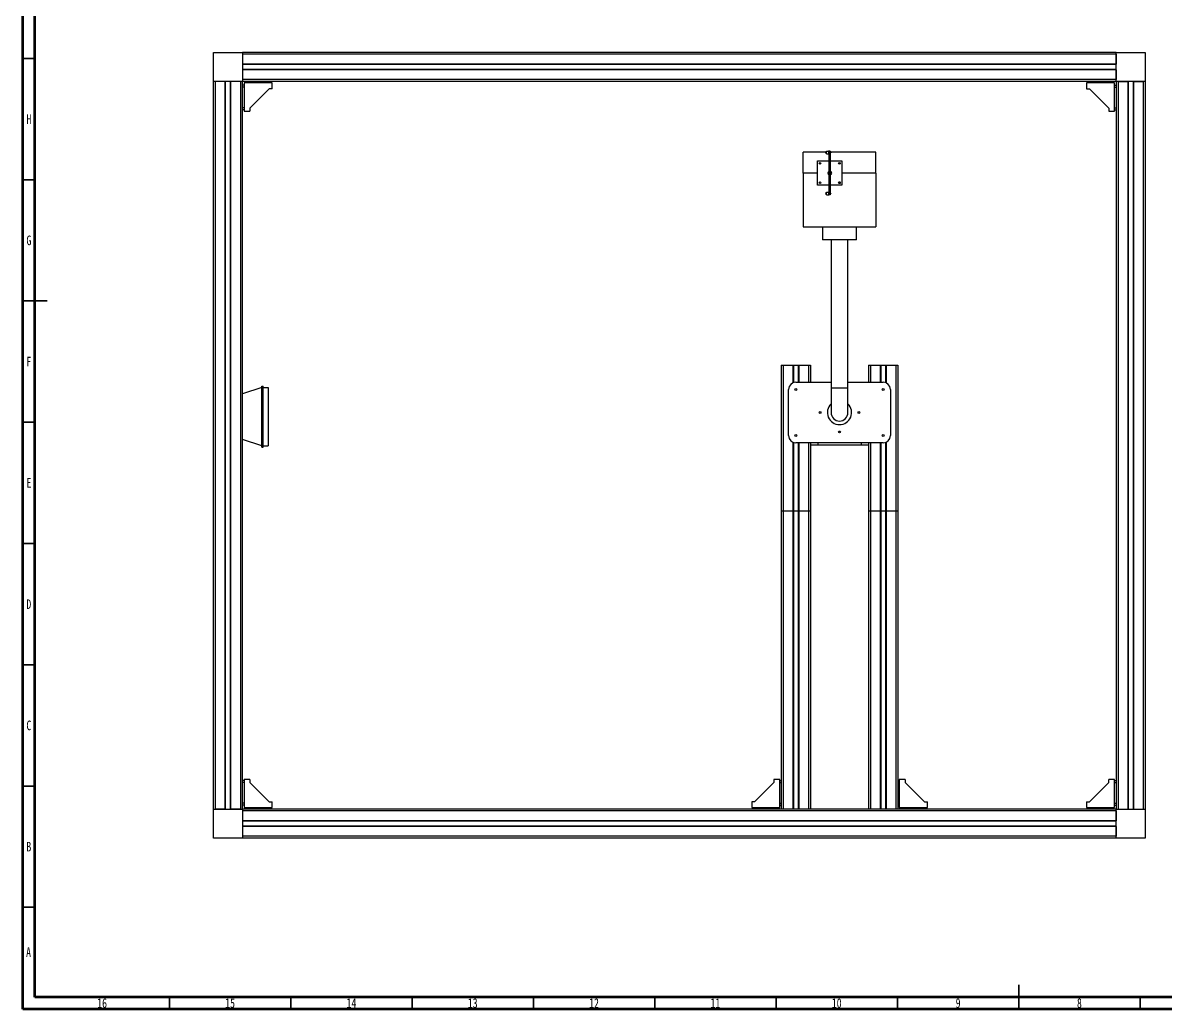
# Model space of a CAD drawing. Header units: millimetres. Extents: x 15 to 836, y 5 to 831.
# Drawn here: x 15 to 485.8, y 5 to 411.7 of the extents above; entities that cross this region are included whole.
import ezdxf

# ---------------------------------------------------------------- set-up
doc = ezdxf.new("R2010")
doc.units = ezdxf.units.MM
doc.styles.add('SLDTEXTSTYLE0', font='TXT', dxfattribs={"width": 0.75})

msp = doc.modelspace()

# ---------------------------------------------------------------- linework, layer by layer
at = {"color": 7, "linetype": 'Continuous', "lineweight": 70}
for p, q in [((15, 5), (15, 589)), ((20, 10), (20, 584)), ((831, 10), (20, 10)), ((836, 5), (15, 5))]:
    msp.add_line(p, q, dxfattribs=at)
at = {"color": 7, "linetype": 'Continuous', "lineweight": 35}
for p, q in [((20, 397), (15, 397)), ((20, 347), (15, 347)), ((15, 297), (25, 297)), ((20, 297), (15, 297)), ((20, 247), (15, 247)), ((20, 197), (15, 197)), ((20, 147), (15, 147)), ((20, 97), (15, 97)), ((20, 47), (15, 47)), ((425.5, 5), (425.5, 15)), ((75.5, 10), (75.5, 5)), ((125.5, 10), (125.5, 5)), ((175.5, 10), (175.5, 5)), ((225.5, 10), (225.5, 5)), ((275.5, 10), (275.5, 5)), ((325.5, 10), (325.5, 5)), ((375.5, 10), (375.5, 5)), ((425.5, 10), (425.5, 5)), ((475.5, 10), (475.5, 5))]:
    msp.add_line(p, q, dxfattribs=at)
at = {"color": 7, "linetype": 'Continuous', "lineweight": 25}
for p, q in [((93.58, 399.51), (105.58, 399.51)), ((93.58, 387.51), (93.58, 399.51)), ((105.58, 399.51), (105.58, 387.51)), ((465.58, 399.51), (105.58, 399.51)), ((465.58, 398.71), (105.58, 398.71)), ((105.58, 398.71), (105.58, 394.71)), ((465.58, 399.51), (477.58, 399.51)), ((465.58, 387.51), (465.58, 399.51)), ((465.58, 398.71), (465.58, 394.71)), ((477.58, 399.51), (477.58, 387.51)), ((465.58, 394.71), (105.58, 394.71)), ((465.58, 394.51), (105.58, 394.51)), ((465.58, 392.51), (105.58, 392.51)), ((465.58, 392.31), (105.58, 392.31)), ((105.58, 392.31), (105.58, 388.31)), ((465.58, 392.31), (465.58, 388.31)), ((105.58, 387.51), (93.58, 387.51)), ((93.58, 87.51), (93.58, 387.51)), ((94.38, 87.51), (94.38, 387.51)), ((98.38, 387.51), (94.38, 387.51)), ((98.38, 87.51), (98.38, 387.51)), ((98.58, 87.51), (98.58, 387.51)), ((100.58, 87.51), (100.58, 387.51)), ((100.78, 87.51), (100.78, 387.51)), ((104.78, 387.51), (100.78, 387.51)), ((104.78, 87.51), (104.78, 387.51)), ((465.58, 388.31), (105.58, 388.31)), ((105.58, 87.51), (105.58, 387.51)), ((465.58, 387.51), (105.58, 387.51)), ((106.18, 386.91), (106.18, 375.31)), ((117.78, 386.91), (106.18, 386.91)), ((107.16, 386.91), (107.16, 387.51)), ((107.96, 386.91), (107.96, 387.51)), ((116.51, 386.91), (116.51, 387.51)), ((117.31, 386.91), (117.31, 387.51)), ((117.78, 384.51), (117.78, 386.91)), ((464.98, 386.91), (453.38, 386.91)), ((453.38, 386.91), (453.38, 384.51)), ((453.86, 386.91), (453.86, 387.51)), ((454.66, 386.91), (454.66, 387.51)), ((463.21, 386.91), (463.21, 387.51)), ((464.01, 386.91), (464.01, 387.51)), ((464.98, 375.31), (464.98, 386.91)), ((477.58, 387.51), (465.58, 387.51)), ((465.58, 387.51), (465.58, 87.51)), ((466.38, 387.51), (466.38, 87.51)), ((466.38, 387.51), (470.38, 387.51)), ((470.38, 387.51), (470.38, 87.51)), ((470.58, 387.51), (470.58, 87.51)), ((472.58, 387.51), (472.58, 87.51)), ((472.78, 387.51), (472.78, 87.51)), ((472.78, 387.51), (476.78, 387.51)), ((476.78, 387.51), (476.78, 87.51)), ((477.58, 387.51), (477.58, 87.51)), ((106.18, 385.93), (105.58, 385.93)), ((106.18, 385.13), (105.58, 385.13)), ((116.58, 384.51), (108.58, 376.51)), ((117.78, 384.51), (116.58, 384.51)), ((453.38, 384.51), (454.58, 384.51)), ((454.58, 384.51), (462.58, 376.51)), ((464.98, 385.93), (465.58, 385.93)), ((464.98, 385.13), (465.58, 385.13)), ((106.18, 376.58), (105.58, 376.58)), ((106.18, 375.78), (105.58, 375.78)), ((106.18, 375.31), (108.58, 375.31)), ((108.58, 376.51), (108.58, 375.31)), ((462.58, 376.51), (462.58, 375.31)), ((462.58, 375.31), (464.98, 375.31)), ((464.98, 376.58), (465.58, 376.58)), ((464.98, 375.78), (465.58, 375.78)), ((336.58, 349.74), (336.58, 358.34)), ((345.87, 358.34), (336.58, 358.34)), ((347.1, 358.66), (346.24, 358.66)), ((346.24, 357.73), (346.24, 358.66)), ((347.16, 358.74), (347.1, 358.74)), ((347.1, 358.74), (347.1, 357.66)), ((347.76, 358.74), (347.16, 358.74)), ((347.16, 358.74), (347.16, 340.74)), ((347.76, 358.74), (347.76, 340.74)), ((366.58, 358.34), (347.76, 358.34)), ((347.96, 358.24), (347.76, 358.24)), ((347.76, 358.15), (347.96, 358.15)), ((347.96, 357.99), (347.76, 357.99)), ((347.76, 357.9), (347.96, 357.9)), ((347.96, 358.24), (347.96, 358.15)), ((347.96, 357.99), (347.96, 357.9)), ((366.58, 349.74), (366.58, 358.34)), ((342.56, 344.74), (342.56, 354.74)), ((342.56, 354.74), (347.16, 354.74)), ((346.24, 357.73), (347.1, 357.73)), ((347.1, 357.66), (347.16, 357.66)), ((347.76, 354.74), (352.56, 354.74)), ((352.56, 354.74), (352.56, 344.74)), ((342.56, 349.74), (336.58, 349.74)), ((336.58, 349.74), (336.58, 327.61)), ((366.58, 349.74), (352.56, 349.74)), ((366.58, 349.74), (366.58, 327.61)), ((347.16, 344.74), (342.56, 344.74)), ((352.56, 344.74), (347.76, 344.74)), ((351.83, 345.94), (351.3, 345.94)), ((347.1, 341.74), (346.24, 341.74)), ((346.24, 340.81), (346.24, 341.74)), ((346.24, 340.81), (347.1, 340.81)), ((347.16, 341.82), (347.1, 341.82)), ((347.1, 341.82), (347.1, 340.74)), ((347.1, 340.74), (347.16, 340.74)), ((347.76, 340.74), (347.16, 340.74)), ((347.96, 341.32), (347.76, 341.32)), ((347.76, 341.23), (347.96, 341.23)), ((347.96, 341.07), (347.76, 341.07)), ((347.76, 340.98), (347.96, 340.98)), ((347.96, 341.32), (347.96, 341.23)), ((347.96, 341.07), (347.96, 340.98)), ((336.58, 327.61), (366.58, 327.61)), ((344.58, 327.61), (344.58, 322.21)), ((358.58, 322.21), (358.58, 327.61)), ((358.58, 322.21), (344.58, 322.21)), ((348.08, 322.21), (348.08, 261.01)), ((355.08, 261.01), (355.08, 322.21)), ((327.58, 270.51), (327.58, 210.51)), ((327.58, 270.51), (328.38, 270.51)), ((328.38, 270.51), (328.38, 210.51)), ((328.38, 270.51), (332.38, 270.51)), ((332.38, 270.51), (332.38, 263.26)), ((332.38, 270.51), (332.58, 270.51)), ((332.58, 270.51), (332.58, 263.34)), ((332.58, 270.51), (334.58, 270.51)), ((334.58, 270.51), (334.58, 263.51)), ((334.58, 270.51), (334.78, 270.51)), ((334.78, 270.51), (334.78, 263.51)), ((334.78, 270.51), (338.78, 270.51)), ((338.78, 270.51), (339.58, 270.51)), ((338.78, 270.51), (338.78, 263.51)), ((339.58, 270.51), (339.58, 263.51)), ((363.58, 270.51), (363.58, 263.51)), ((363.58, 270.51), (364.38, 270.51)), ((364.38, 270.51), (368.38, 270.51)), ((364.38, 270.51), (364.38, 263.51)), ((368.38, 270.51), (368.38, 263.51)), ((368.38, 270.51), (368.58, 270.51)), ((368.58, 270.51), (368.58, 263.51)), ((368.58, 270.51), (370.58, 270.51)), ((370.58, 270.51), (370.58, 263.34)), ((370.58, 270.51), (370.78, 270.51)), ((370.78, 270.51), (370.78, 263.26)), ((370.78, 270.51), (374.78, 270.51)), ((374.78, 270.51), (374.78, 210.51)), ((374.78, 270.51), (375.58, 270.51)), ((375.58, 270.51), (375.58, 210.51)), ((113.5, 261.31), (105.58, 258.67)), ((113.5, 236.71), (113.5, 261.91)), ((113.5, 261.91), (114.1, 261.91)), ((114.1, 236.71), (114.1, 261.91)), ((114.1, 261.31), (116.1, 261.31)), ((116.1, 261.31), (116.1, 237.31)), ((330.58, 241.51), (330.58, 260.51)), ((333.58, 263.51), (348.08, 263.51)), ((348.08, 261.01), (348.08, 251.01)), ((355.08, 261.01), (348.08, 261.01)), ((355.08, 263.51), (369.58, 263.51)), ((355.08, 251.01), (355.08, 261.01)), ((372.58, 260.51), (372.58, 241.51)), ((113.5, 237.31), (105.58, 239.95)), ((113.5, 236.71), (114.1, 236.71)), ((114.1, 237.31), (116.1, 237.31)), ((332.38, 238.76), (332.38, 210.51)), ((332.58, 238.68), (332.58, 210.51)), ((369.58, 238.51), (333.58, 238.51)), ((334.58, 238.51), (334.58, 210.51)), ((334.78, 238.51), (334.78, 210.51)), ((338.78, 238.51), (338.78, 210.51)), ((339.58, 238.51), (339.58, 210.51)), ((342.58, 237.51), (339.58, 237.51)), ((342.58, 238.51), (342.58, 237.51)), ((360.58, 237.51), (342.58, 237.51)), ((360.58, 237.51), (360.58, 238.51)), ((363.58, 237.51), (360.58, 237.51)), ((363.58, 238.51), (363.58, 210.51)), ((364.38, 238.51), (364.38, 210.51)), ((368.38, 238.51), (368.38, 210.51)), ((368.58, 238.51), (368.58, 210.51)), ((370.58, 238.68), (370.58, 210.51)), ((370.78, 238.76), (370.78, 210.51)), ((327.58, 210.51), (328.38, 210.51)), ((327.58, 210.51), (327.58, 87.51)), ((328.38, 210.51), (332.38, 210.51)), ((328.38, 210.51), (328.38, 87.51)), ((332.38, 210.51), (332.58, 210.51)), ((332.38, 210.51), (332.38, 87.51)), ((332.58, 210.51), (334.58, 210.51)), ((332.58, 210.51), (332.58, 87.51)), ((334.58, 210.51), (334.78, 210.51)), ((334.58, 210.51), (334.58, 87.51)), ((334.78, 210.51), (338.78, 210.51)), ((334.78, 210.51), (334.78, 87.51)), ((338.78, 210.51), (339.58, 210.51)), ((338.78, 210.51), (338.78, 87.51)), ((339.58, 210.51), (339.58, 87.51)), ((363.58, 210.51), (364.38, 210.51)), ((363.58, 210.51), (363.58, 87.51)), ((364.38, 210.51), (368.38, 210.51)), ((364.38, 210.51), (364.38, 87.51)), ((368.38, 210.51), (368.58, 210.51)), ((368.38, 210.51), (368.38, 87.51)), ((368.58, 210.51), (370.58, 210.51)), ((368.58, 210.51), (368.58, 87.51)), ((370.58, 210.51), (370.78, 210.51)), ((370.58, 210.51), (370.58, 87.51)), ((370.78, 210.51), (374.78, 210.51)), ((370.78, 210.51), (370.78, 87.51)), ((374.78, 210.51), (375.58, 210.51)), ((374.78, 210.51), (374.78, 87.51)), ((375.58, 210.51), (375.58, 87.51)), ((106.18, 99.23), (105.58, 99.23)), ((106.18, 99.71), (106.18, 88.11)), ((108.58, 99.71), (106.18, 99.71)), ((108.58, 99.71), (108.58, 98.51)), ((326.98, 99.71), (324.58, 99.71)), ((324.58, 99.71), (324.58, 98.51)), ((326.98, 88.11), (326.98, 99.71)), ((326.98, 99.23), (327.58, 99.23)), ((376.18, 99.23), (375.58, 99.23)), ((376.18, 99.71), (376.18, 88.11)), ((378.58, 99.71), (376.18, 99.71)), ((378.58, 99.71), (378.58, 98.51)), ((462.58, 98.51), (462.58, 99.71)), ((464.98, 99.71), (462.58, 99.71)), ((464.98, 88.11), (464.98, 99.71)), ((464.98, 99.23), (465.58, 99.23)), ((106.18, 98.43), (105.58, 98.43)), ((108.58, 98.51), (116.58, 90.51)), ((324.58, 98.51), (316.58, 90.51)), ((326.98, 98.43), (327.58, 98.43)), ((376.18, 98.43), (375.58, 98.43)), ((378.58, 98.51), (386.58, 90.51)), ((454.58, 90.51), (462.58, 98.51)), ((464.98, 98.43), (465.58, 98.43)), ((106.18, 89.88), (105.58, 89.88)), ((116.58, 90.51), (117.78, 90.51)), ((117.78, 88.11), (117.78, 90.51)), ((315.38, 90.51), (315.38, 88.11)), ((316.58, 90.51), (315.38, 90.51)), ((326.98, 89.88), (327.58, 89.88)), ((376.18, 89.88), (375.58, 89.88)), ((386.58, 90.51), (387.78, 90.51)), ((387.78, 88.11), (387.78, 90.51)), ((453.38, 90.51), (453.38, 88.11)), ((453.38, 90.51), (454.58, 90.51)), ((464.98, 89.88), (465.58, 89.88)), ((93.58, 87.51), (105.58, 87.51)), ((93.58, 75.51), (93.58, 87.51)), ((98.38, 87.51), (94.38, 87.51)), ((104.78, 87.51), (100.78, 87.51)), ((106.18, 89.08), (105.58, 89.08)), ((105.58, 87.51), (105.58, 75.51)), ((465.58, 87.51), (105.58, 87.51)), ((465.58, 86.71), (105.58, 86.71)), ((105.58, 86.71), (105.58, 82.71)), ((106.18, 88.11), (117.78, 88.11)), ((107.16, 88.11), (107.16, 87.51)), ((107.96, 88.11), (107.96, 87.51)), ((116.51, 88.11), (116.51, 87.51)), ((117.31, 88.11), (117.31, 87.51)), ((315.38, 88.11), (326.98, 88.11)), ((315.86, 88.11), (315.86, 87.51)), ((316.66, 88.11), (316.66, 87.51)), ((325.21, 88.11), (325.21, 87.51)), ((326.01, 88.11), (326.01, 87.51)), ((326.98, 89.08), (327.58, 89.08)), ((376.18, 89.08), (375.58, 89.08)), ((376.18, 88.11), (387.78, 88.11)), ((377.16, 88.11), (377.16, 87.51)), ((377.96, 88.11), (377.96, 87.51)), ((386.51, 88.11), (386.51, 87.51)), ((387.31, 88.11), (387.31, 87.51)), ((453.38, 88.11), (464.98, 88.11)), ((453.86, 88.11), (453.86, 87.51)), ((454.66, 88.11), (454.66, 87.51)), ((463.21, 88.11), (463.21, 87.51)), ((464.01, 88.11), (464.01, 87.51)), ((464.98, 89.08), (465.58, 89.08)), ((465.58, 75.51), (465.58, 87.51)), ((465.58, 87.51), (477.58, 87.51)), ((465.58, 86.71), (465.58, 82.71)), ((466.38, 87.51), (470.38, 87.51)), ((472.78, 87.51), (476.78, 87.51)), ((477.58, 87.51), (477.58, 75.51)), ((465.58, 82.71), (105.58, 82.71)), ((465.58, 82.51), (105.58, 82.51)), ((465.58, 80.51), (105.58, 80.51)), ((105.58, 80.31), (105.58, 76.31)), ((465.58, 80.31), (105.58, 80.31)), ((465.58, 80.31), (465.58, 76.31)), ((105.58, 75.51), (93.58, 75.51)), ((465.58, 76.31), (105.58, 76.31)), ((465.58, 75.51), (105.58, 75.51)), ((477.58, 75.51), (465.58, 75.51))]:
    msp.add_line(p, q, dxfattribs=at)
for centre, radius in [((343.56, 353.74), 0.33), ((351.56, 353.74), 0.33), ((343.56, 345.74), 0.33), ((351.56, 345.74), 0.33), ((333.58, 260.51), 0.44), ((369.58, 260.51), 0.44), ((343.58, 251.01), 0.36), ((359.58, 251.01), 0.36), ((333.58, 241.51), 0.44), ((351.58, 243.01), 0.36), ((369.58, 241.51), 0.44)]:
    msp.add_circle(centre, radius, dxfattribs=at)
for centre, radius, start, end in [((346.24, 358.2), 0.4, 90, 270), ((347.56, 349.74), 0.8, 120, 240), ((347.56, 349.74), 0.7, 124.8499, 235.1501), ((347.56, 349.74), 0.6, 131.8103, 228.1897), ((347.56, 349.74), 0.8, 0, 75.5225), ((347.56, 349.74), 0.7, 0, 73.3985), ((347.56, 349.74), 0.6, 289.4712, 70.5288), ((347.56, 349.74), 0.8, 284.4775, 0), ((347.56, 349.74), 0.7, 286.6015, 0), ((346.24, 341.28), 0.4, 90, 270), ((333.58, 260.51), 3, 90, 180), ((369.58, 260.51), 3, 0, 90), ((351.58, 251.01), 5, 134.427, 45.573), ((351.58, 251.01), 3.5, 180, 360), ((333.58, 241.51), 3, 180, 270), ((369.58, 241.51), 3, 270, 0)]:
    msp.add_arc(centre, radius, start, end, dxfattribs=at)

# ---------------------------------------------------------------- texts
at = {"color": 7, "linetype": 'Continuous', "lineweight": 0, "attachment_point": 2, "style": 'SLDTEXTSTYLE0'}
for s, insert, char_height in [('H', (17.49, 373.99), 3.97), ('G', (17.49, 323.99), 3.97), ('F', (17.46, 273.99), 3.97), ('E', (17.51, 223.99), 3.97), ('D', (17.45, 173.99), 3.97), ('C', (17.46, 123.99), 3.97), ('B', (17.47, 73.99), 3.97), ('A', (17.34, 30.49), 3.97), ('16', (47.67, 9.49), 3.969), ('13', (200.42, 9.49), 3.969), ('12', (250.42, 9.49), 3.969), ('10', (350.42, 9.49), 3.969), ('9', (400.46, 9.49), 3.97), ('8', (450.46, 9.49), 3.97), ('15', (100.42, 9.49), 3.969), ('14', (150.42, 9.49), 3.969), ('11', (300.42, 9.49), 3.969)]:
    msp.add_mtext(s, dxfattribs=dict(at, insert=insert, char_height=char_height))

doc.saveas('drawing.dxf')
